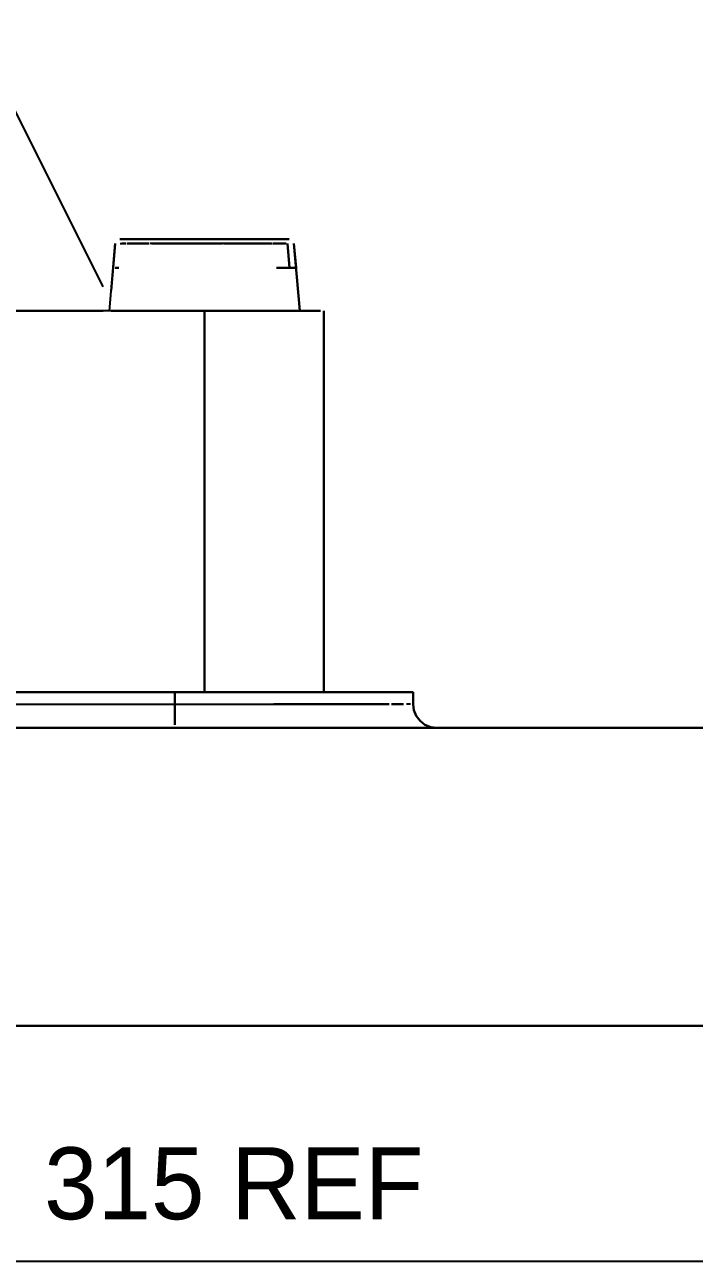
# Model space of a CAD drawing. Header units: millimetres. Extents: x 8 to 862, y 8 to 289.
# Drawn here: x 100.2 to 128.3, y 64.2 to 116.1 of the extents above; entities that cross this region are included whole.
import ezdxf

# ---------------------------------------------------------------- set-up
doc = ezdxf.new("R2010")
doc.units = ezdxf.units.MM
for name, color, linetype in [('DIMENSIONS', 3, 'Continuous'), ('NOTES', 7, 'Continuous'), ('OUTLINE', 7, 'Continuous')]:
    doc.layers.add(name, color=color, linetype=linetype)

msp = doc.modelspace()

# ---------------------------------------------------------------- linework, layer by layer
at = {"layer": 'DIMENSIONS'}
msp.add_line((26.458, 64.206), (183.958, 64.206), dxfattribs=at)
at = {"layer": 'OUTLINE'}
for p, q in [((103.457, 105.083), (97.957, 116.083)), ((103.716, 104.082), (103.957, 106.9)), ((103.954, 106.9), (103.785, 104.93)), ((103.96, 106.9), (103.869, 105.883)), ((110.989, 107.084), (104.157, 107.084)), ((104.157, 107.084), (110.989, 107.084)), ((104.17, 106.9), (104.31, 106.9)), ((104.401, 106.9), (104.238, 106.9)), ((104.238, 106.9), (104.401, 106.9)), ((104.423, 107.084), (104.576, 107.084)), ((104.576, 107.084), (104.423, 107.084)), ((104.426, 107.084), (111.258, 107.084)), ((111.258, 107.084), (104.426, 107.084)), ((104.445, 106.9), (104.598, 106.9)), ((104.617, 106.9), (104.454, 106.9)), ((104.626, 107.084), (104.464, 107.084)), ((104.464, 107.084), (104.626, 107.084)), ((104.492, 107.084), (104.661, 107.084)), ((104.654, 106.9), (104.492, 106.9)), ((104.492, 106.9), (104.654, 106.9)), ((104.539, 107.084), (104.717, 107.084)), ((104.692, 106.9), (104.551, 106.9)), ((104.551, 106.9), (104.692, 106.9)), ((104.576, 107.084), (104.761, 107.084)), ((104.823, 107.084), (104.626, 107.084)), ((104.661, 107.084), (104.864, 107.084)), ((104.864, 107.084), (104.661, 107.084)), ((104.661, 106.9), (104.898, 106.9)), ((104.898, 106.9), (104.661, 106.9)), ((104.948, 106.9), (104.704, 106.9)), ((104.717, 107.084), (104.926, 107.084)), ((104.926, 107.084), (104.717, 107.084)), ((104.761, 107.084), (104.979, 107.084)), ((104.979, 107.084), (104.761, 107.084)), ((104.773, 106.9), (105.023, 106.9)), ((105.023, 106.9), (104.773, 106.9)), ((105.048, 107.084), (104.823, 107.084)), ((104.823, 107.084), (105.048, 107.084)), ((104.826, 106.9), (105.08, 106.9)), ((105.08, 106.9), (104.826, 106.9)), ((104.864, 107.084), (105.092, 107.084)), ((105.092, 107.084), (104.864, 107.084)), ((104.926, 107.084), (105.167, 107.084)), ((105.164, 106.9), (104.942, 106.9)), ((104.942, 106.9), (105.164, 106.9)), ((105.223, 107.084), (104.979, 107.084)), ((104.979, 107.084), (105.223, 107.084)), ((104.989, 106.9), (105.22, 106.9)), ((105.302, 106.9), (105.03, 106.9)), ((105.03, 106.9), (105.302, 106.9)), ((105.298, 107.084), (105.048, 107.084)), ((105.048, 107.084), (105.298, 107.084)), ((105.37, 106.9), (105.083, 106.9)), ((105.083, 106.9), (105.37, 106.9)), ((105.352, 107.084), (105.092, 107.084)), ((105.092, 107.084), (105.352, 107.084)), ((105.323, 106.9), (105.164, 106.9)), ((105.164, 106.9), (105.323, 106.9)), ((105.167, 107.084), (105.43, 107.084)), ((105.43, 107.084), (105.167, 107.084)), ((105.22, 106.9), (105.377, 106.9)), ((105.377, 106.9), (105.22, 106.9)), ((105.492, 107.084), (105.223, 107.084)), ((105.223, 107.084), (105.492, 107.084)), ((105.577, 107.084), (105.298, 107.084)), ((105.352, 107.084), (105.633, 107.084)), ((105.633, 107.084), (105.352, 107.084)), ((105.608, 106.9), (105.424, 106.9)), ((105.717, 107.084), (105.43, 107.084)), ((105.43, 107.084), (105.717, 107.084)), ((105.746, 106.9), (105.458, 106.9)), ((105.48, 106.9), (105.68, 106.9)), ((105.68, 106.9), (105.48, 106.9)), ((105.786, 107.084), (105.492, 107.084)), ((105.492, 107.084), (105.786, 107.084)), ((105.805, 106.9), (105.517, 106.9)), ((105.517, 106.9), (105.805, 106.9)), ((105.877, 107.084), (105.577, 107.084)), ((105.861, 106.9), (105.608, 106.9)), ((105.633, 107.084), (105.936, 107.084)), ((105.936, 107.084), (105.633, 107.084)), ((105.68, 106.9), (105.921, 106.9)), ((105.921, 106.9), (105.68, 106.9)), ((106.027, 107.084), (105.717, 107.084)), ((105.774, 106.9), (106.108, 106.9)), ((106.099, 107.084), (105.786, 107.084)), ((105.786, 107.084), (106.099, 107.084)), ((106.174, 106.9), (105.836, 106.9)), ((106.193, 107.084), (105.877, 107.084)), ((105.877, 107.084), (106.193, 107.084)), ((105.933, 106.9), (106.277, 106.9)), ((106.277, 106.9), (105.933, 106.9)), ((105.936, 107.084), (106.255, 107.084)), ((106.255, 107.084), (105.936, 107.084)), ((106.008, 106.9), (106.299, 106.9)), ((106.299, 106.9), (106.008, 106.9)), ((106.352, 107.084), (106.027, 107.084)), ((106.027, 107.084), (106.352, 107.084)), ((106.099, 107.084), (106.343, 107.084)), ((106.343, 107.084), (106.099, 107.084)), ((106.527, 107.084), (106.193, 107.084)), ((106.193, 107.084), (106.527, 107.084)), ((106.462, 106.9), (106.211, 106.9)), ((106.211, 106.9), (106.462, 106.9)), ((106.255, 107.084), (106.593, 107.084)), ((106.53, 106.9), (106.274, 106.9)), ((106.274, 106.9), (106.53, 106.9)), ((106.637, 106.9), (106.33, 106.9)), ((106.33, 106.9), (106.637, 106.9)), ((106.343, 107.084), (107.853, 107.084)), ((107.853, 107.084), (106.343, 107.084)), ((106.352, 107.084), (106.693, 107.084)), ((106.706, 106.9), (106.462, 106.9)), ((106.462, 106.9), (106.706, 106.9)), ((106.874, 107.084), (106.527, 107.084)), ((106.771, 106.9), (106.53, 106.9)), ((106.53, 106.9), (106.771, 106.9)), ((106.593, 107.084), (106.94, 107.084)), ((106.94, 107.084), (106.593, 107.084)), ((106.831, 106.9), (106.637, 106.9)), ((106.637, 106.9), (106.831, 106.9)), ((106.693, 107.084), (107.043, 107.084)), ((107.043, 107.084), (106.693, 107.084)), ((106.827, 106.9), (107.2, 106.9)), ((107.2, 106.9), (106.827, 106.9)), ((107.006, 106.9), (106.831, 106.9)), ((107.228, 107.084), (106.874, 107.084)), ((106.874, 107.084), (107.228, 107.084)), ((107.271, 106.9), (106.896, 106.9)), ((106.94, 107.084), (107.296, 107.084)), ((107.296, 107.084), (106.94, 107.084)), ((107.347, 106.9), (107.006, 106.9)), ((107.4, 107.084), (107.043, 107.084)), ((107.581, 106.9), (107.215, 106.9)), ((107.215, 106.9), (107.581, 106.9)), ((107.587, 107.084), (107.228, 107.084)), ((107.284, 106.9), (107.653, 106.9)), ((107.296, 107.084), (107.656, 107.084)), ((107.384, 106.9), (107.762, 106.9)), ((107.759, 107.084), (107.4, 107.084)), ((107.4, 107.084), (107.759, 107.084)), ((107.837, 106.9), (107.518, 106.9)), ((107.518, 106.9), (107.837, 106.9)), ((109.073, 107.084), (107.562, 107.084)), ((107.828, 107.084), (107.562, 107.084)), ((107.562, 107.084), (109.073, 107.084)), ((107.562, 107.084), (107.828, 107.084)), ((107.737, 106.9), (107.581, 106.9)), ((107.581, 106.9), (107.737, 106.9)), ((107.853, 107.084), (107.587, 107.084)), ((107.587, 107.084), (107.853, 107.084)), ((107.653, 106.9), (107.806, 106.9)), ((107.656, 107.084), (108.016, 107.084)), ((107.737, 106.9), (107.897, 106.9)), ((108.119, 107.084), (107.759, 107.084)), ((107.759, 107.084), (108.119, 107.084)), ((108.031, 106.9), (107.806, 106.9)), ((107.806, 106.9), (108.031, 106.9)), ((108.188, 107.084), (107.828, 107.084)), ((107.828, 107.084), (108.188, 107.084)), ((108.144, 106.9), (107.869, 106.9)), ((107.869, 106.9), (108.144, 106.9)), ((108.216, 106.9), (107.937, 106.9)), ((107.937, 106.9), (108.216, 106.9)), ((108.016, 107.084), (108.372, 107.084)), ((108.372, 107.084), (108.016, 107.084)), ((108.328, 106.9), (108.031, 106.9)), ((108.031, 106.9), (108.328, 106.9)), ((108.475, 107.084), (108.119, 107.084)), ((108.391, 106.9), (108.144, 106.9)), ((108.144, 106.9), (108.391, 106.9)), ((108.188, 107.084), (108.544, 107.084)), ((108.544, 107.084), (108.188, 107.084)), ((108.457, 106.9), (108.216, 106.9)), ((108.216, 106.9), (108.457, 106.9)), ((108.372, 107.084), (108.722, 107.084)), ((108.722, 107.084), (108.372, 107.084)), ((108.779, 106.9), (108.41, 106.9)), ((108.822, 107.084), (108.475, 107.084)), ((108.475, 107.084), (108.822, 107.084)), ((108.519, 106.9), (108.885, 106.9)), ((108.885, 106.9), (108.519, 106.9)), ((108.544, 107.084), (108.888, 107.084)), ((108.888, 107.084), (108.544, 107.084)), ((108.954, 106.9), (108.588, 106.9)), ((108.722, 107.084), (109.063, 107.084)), ((109.16, 107.084), (108.822, 107.084)), ((108.838, 106.9), (109.138, 106.9)), ((108.888, 107.084), (109.223, 107.084)), ((109.241, 106.9), (108.897, 106.9)), ((108.897, 106.9), (109.241, 106.9)), ((108.963, 106.9), (109.307, 106.9)), ((109.063, 107.084), (109.388, 107.084)), ((109.388, 107.084), (109.063, 107.084)), ((109.316, 107.084), (109.073, 107.084)), ((109.073, 107.084), (109.316, 107.084)), ((109.26, 106.9), (109.116, 106.9)), ((109.138, 106.9), (109.323, 106.9)), ((109.323, 106.9), (109.138, 106.9)), ((109.479, 107.084), (109.16, 107.084)), ((109.16, 107.084), (109.479, 107.084)), ((109.223, 107.084), (109.538, 107.084)), ((109.407, 106.9), (109.26, 106.9)), ((109.629, 107.084), (109.316, 107.084)), ((109.482, 106.9), (109.323, 106.9)), ((109.323, 106.9), (109.482, 106.9)), ((109.379, 106.9), (109.579, 106.9)), ((109.579, 106.9), (109.379, 106.9)), ((109.388, 107.084), (109.698, 107.084)), ((109.698, 107.084), (109.388, 107.084)), ((109.723, 106.9), (109.407, 106.9)), ((109.642, 106.9), (109.441, 106.9)), ((109.441, 106.9), (109.642, 106.9)), ((109.782, 107.084), (109.479, 107.084)), ((109.779, 106.9), (109.482, 106.9)), ((109.482, 106.9), (109.779, 106.9)), ((109.538, 107.084), (109.839, 107.084)), ((109.839, 107.084), (109.538, 107.084)), ((109.829, 106.9), (109.579, 106.9)), ((109.923, 107.084), (109.629, 107.084)), ((109.629, 107.084), (109.923, 107.084)), ((109.886, 106.9), (109.642, 106.9)), ((109.642, 106.9), (109.886, 106.9)), ((109.698, 107.084), (109.986, 107.084)), ((109.986, 107.084), (109.698, 107.084)), ((109.735, 106.9), (110.045, 106.9)), ((110.064, 107.084), (109.782, 107.084)), ((109.782, 107.084), (110.064, 107.084)), ((109.807, 106.9), (110.114, 106.9)), ((110.114, 106.9), (109.807, 106.9)), ((109.839, 107.084), (110.117, 107.084)), ((110.117, 107.084), (109.839, 107.084)), ((109.898, 106.9), (110.198, 106.9)), ((110.198, 106.9), (109.898, 106.9)), ((110.192, 107.084), (109.923, 107.084)), ((109.923, 107.084), (110.192, 107.084)), ((110.251, 106.9), (109.957, 106.9)), ((109.986, 107.084), (110.248, 107.084)), ((110.323, 107.084), (110.064, 107.084)), ((110.064, 107.084), (110.323, 107.084)), ((110.367, 107.084), (110.117, 107.084)), ((110.117, 107.084), (110.367, 107.084)), ((110.333, 106.9), (110.142, 106.9)), ((110.436, 107.084), (110.192, 107.084)), ((110.192, 106.9), (110.392, 106.9)), ((110.467, 106.9), (110.242, 106.9)), ((110.242, 106.9), (110.467, 106.9)), ((110.248, 107.084), (110.489, 107.084)), ((110.489, 107.084), (110.248, 107.084)), ((110.292, 106.9), (110.517, 106.9)), ((110.552, 107.084), (110.323, 107.084)), ((110.514, 106.9), (110.333, 106.9)), ((110.367, 107.084), (110.592, 107.084)), ((110.592, 107.084), (110.367, 107.084)), ((110.392, 106.9), (110.561, 106.9)), ((110.655, 107.084), (110.436, 107.084)), ((110.436, 107.084), (110.655, 107.084)), ((110.489, 107.084), (110.698, 107.084)), ((110.698, 107.084), (110.489, 107.084)), ((110.755, 107.084), (110.552, 107.084)), ((110.817, 106.9), (110.589, 106.9)), ((110.589, 106.9), (110.817, 106.9)), ((110.592, 107.084), (110.789, 107.084)), ((110.789, 107.084), (110.592, 107.084)), ((110.864, 106.9), (110.645, 106.9)), ((110.839, 107.084), (110.655, 107.084)), ((110.655, 107.084), (110.839, 107.084)), ((110.698, 107.084), (110.877, 107.084)), ((110.905, 106.9), (110.711, 106.9)), ((110.924, 107.084), (110.755, 107.084)), ((110.755, 107.084), (110.924, 107.084)), ((110.942, 106.9), (110.755, 106.9)), ((110.755, 106.9), (110.942, 106.9)), ((110.789, 107.084), (110.952, 107.084)), ((110.952, 107.084), (110.789, 107.084)), ((110.836, 106.9), (111.014, 106.9)), ((111.014, 106.9), (110.836, 106.9)), ((110.992, 107.084), (110.839, 107.084)), ((110.839, 107.084), (110.992, 107.084)), ((110.874, 106.9), (111.055, 106.9)), ((110.924, 106.9), (111.105, 106.9)), ((111.133, 106.9), (110.961, 106.9)), ((111.274, 105.883), (111.186, 106.9)), ((111.186, 106.9), (111.274, 105.883)), ((111.455, 106.9), (111.546, 105.883)), ((111.546, 105.883), (111.455, 106.9)), ((111.458, 106.9), (111.708, 104.082)), ((111.705, 104.082), (111.461, 106.9)), ((104.107, 105.883), (103.957, 105.883)), ((103.957, 105.883), (104.107, 105.883)), ((110.723, 105.883), (111.546, 105.883)), ((111.546, 105.883), (110.723, 105.883)), ((111.274, 105.883), (110.727, 105.883)), ((110.727, 105.883), (111.274, 105.883)), ((104.833, 104.082), (55.206, 104.082)), ((100.527, 104.082), (98.551, 104.082)), ((100.364, 104.082), (99.736, 104.082)), ((99.736, 104.082), (100.364, 104.082)), ((100.99, 104.082), (100.364, 104.082)), ((100.364, 104.082), (100.99, 104.082)), ((102.131, 104.082), (100.527, 104.082)), ((101.512, 104.082), (100.99, 104.082)), ((100.99, 104.082), (101.512, 104.082)), ((102.034, 104.082), (101.512, 104.082)), ((101.512, 104.082), (102.034, 104.082)), ((102.447, 104.082), (102.034, 104.082)), ((102.034, 104.082), (102.447, 104.082)), ((103.332, 104.082), (102.131, 104.082)), ((102.859, 104.082), (102.447, 104.082)), ((102.447, 104.082), (102.859, 104.082)), ((103.16, 104.082), (102.859, 104.082)), ((102.859, 104.082), (103.16, 104.082)), ((103.46, 104.082), (103.16, 104.082)), ((103.16, 104.082), (103.46, 104.082)), ((103.591, 104.082), (103.332, 104.082)), ((103.788, 104.082), (103.938, 104.082)), ((103.938, 104.082), (103.788, 104.082)), ((103.938, 104.082), (104.16, 104.082)), ((104.16, 104.082), (103.938, 104.082)), ((104.451, 104.082), (104.16, 104.082)), ((104.16, 104.082), (104.451, 104.082)), ((104.808, 104.082), (104.451, 104.082)), ((104.451, 104.082), (104.808, 104.082)), ((104.808, 104.082), (105.22, 104.082)), ((105.22, 104.082), (104.808, 104.082)), ((107.709, 104.082), (104.833, 104.082)), ((104.833, 104.082), (107.709, 104.082)), ((105.68, 104.082), (105.22, 104.082)), ((105.22, 104.082), (105.68, 104.082)), ((106.18, 104.082), (105.68, 104.082)), ((105.68, 104.082), (106.18, 104.082)), ((106.709, 104.082), (106.18, 104.082)), ((106.18, 104.082), (106.709, 104.082)), ((106.709, 104.082), (107.256, 104.082)), ((107.256, 104.082), (106.709, 104.082)), ((107.256, 104.082), (107.816, 104.082)), ((107.816, 104.082), (107.256, 104.082)), ((107.709, 88.082), (107.709, 104.082)), ((107.709, 104.082), (107.709, 88.082)), ((107.709, 104.082), (108.819, 104.082)), ((108.819, 104.082), (107.709, 104.082)), ((108.369, 104.082), (107.816, 104.082)), ((107.816, 104.082), (108.369, 104.082)), ((108.913, 104.082), (108.369, 104.082)), ((108.369, 104.082), (108.913, 104.082)), ((108.819, 104.082), (109.876, 104.082)), ((109.876, 104.082), (108.819, 104.082)), ((108.913, 104.082), (109.432, 104.082)), ((109.432, 104.082), (108.913, 104.082)), ((109.917, 104.082), (109.432, 104.082)), ((109.432, 104.082), (109.917, 104.082)), ((109.876, 104.082), (110.827, 104.082)), ((110.827, 104.082), (109.876, 104.082)), ((109.917, 104.082), (110.361, 104.082)), ((110.361, 104.082), (109.917, 104.082)), ((110.361, 104.082), (110.752, 104.082)), ((110.752, 104.082), (110.361, 104.082)), ((111.083, 104.082), (110.752, 104.082)), ((110.752, 104.082), (111.083, 104.082)), ((110.827, 104.082), (111.618, 104.082)), ((111.618, 104.082), (110.827, 104.082)), ((111.083, 104.082), (111.349, 104.082)), ((111.349, 104.082), (111.083, 104.082)), ((111.521, 104.082), (111.318, 104.082)), ((111.318, 104.082), (111.521, 104.082)), ((111.349, 104.082), (111.543, 104.082)), ((111.543, 104.082), (111.349, 104.082)), ((111.618, 104.082), (111.352, 104.082)), ((111.352, 104.082), (111.618, 104.082)), ((111.374, 104.082), (111.561, 104.082)), ((111.58, 104.082), (111.405, 104.082)), ((111.405, 104.082), (111.58, 104.082)), ((111.618, 104.082), (112.212, 104.082)), ((112.212, 104.082), (111.618, 104.082)), ((112.212, 104.082), (112.581, 104.082)), ((112.581, 104.082), (112.212, 104.082)), ((112.709, 88.082), (112.709, 104.082)), ((112.709, 104.082), (112.709, 88.082)), ((64.084, 88.082), (106.458, 88.082)), ((106.458, 88.082), (64.084, 88.082)), ((81.456, 88.082), (107.709, 88.082)), ((107.709, 88.082), (81.456, 88.082)), ((106.458, 87.582), (106.458, 88.082)), ((106.458, 88.082), (106.458, 87.582)), ((106.458, 88.082), (108.682, 88.082)), ((108.682, 88.082), (106.458, 88.082)), ((107.709, 88.082), (108.819, 88.082)), ((108.819, 88.082), (107.709, 88.082)), ((108.682, 88.082), (110.795, 88.082)), ((110.795, 88.082), (108.682, 88.082)), ((108.819, 88.082), (109.876, 88.082)), ((109.876, 88.082), (108.819, 88.082)), ((109.876, 88.082), (110.827, 88.082)), ((110.827, 88.082), (109.876, 88.082)), ((110.795, 88.082), (112.693, 88.082)), ((112.693, 88.082), (110.795, 88.082)), ((110.827, 88.082), (111.618, 88.082)), ((111.333, 88.082), (111.618, 88.082)), ((111.336, 88.082), (111.618, 88.082)), ((111.355, 88.082), (111.618, 88.082)), ((111.364, 88.082), (111.618, 88.082)), ((111.618, 88.082), (112.212, 88.082)), ((111.708, 88.082), (112.212, 88.082)), ((111.937, 88.082), (112.212, 88.082)), ((112.034, 88.082), (112.581, 88.082)), ((112.212, 88.082), (112.581, 88.082)), ((112.581, 88.082), (112.396, 88.082)), ((112.693, 88.082), (112.421, 88.082)), ((112.421, 88.082), (112.693, 88.082)), ((112.693, 88.082), (114.276, 88.082)), ((114.276, 88.082), (112.693, 88.082)), ((114.276, 88.082), (115.467, 88.082)), ((115.467, 88.082), (114.276, 88.082)), ((115.467, 88.082), (116.208, 88.082)), ((116.208, 88.082), (115.467, 88.082)), ((116.458, 88.082), (116.208, 88.082)), ((116.208, 88.082), (116.458, 88.082)), ((116.458, 87.582), (116.458, 88.082)), ((116.458, 88.082), (116.458, 87.582)), ((56.457, 87.582), (106.458, 87.582)), ((106.458, 87.582), (107.881, 87.582)), ((106.458, 87.582), (106.458, 87.325)), ((106.458, 87.325), (106.458, 87.582)), ((106.458, 87.325), (106.458, 87.082)), ((106.458, 87.082), (106.458, 87.325)), ((107.881, 87.582), (108.679, 87.582)), ((108.679, 87.582), (109.276, 87.582)), ((109.276, 87.582), (110.611, 87.582)), ((110.611, 87.582), (110.789, 87.582)), ((110.789, 87.582), (110.611, 87.582)), ((110.789, 87.582), (111.865, 87.582)), ((111.865, 87.582), (110.789, 87.582)), ((111.865, 87.582), (112.681, 87.582)), ((112.681, 87.582), (111.865, 87.582)), ((112.681, 87.582), (113.006, 87.582)), ((113.006, 87.582), (112.681, 87.582)), ((113.006, 87.582), (114.016, 87.582)), ((114.016, 87.582), (113.006, 87.582)), ((114.016, 87.582), (114.26, 87.582)), ((114.26, 87.582), (114.016, 87.582)), ((114.26, 87.582), (114.87, 87.582)), ((114.87, 87.582), (114.26, 87.582)), ((114.87, 87.582), (115.458, 87.582)), ((115.458, 87.582), (114.87, 87.582)), ((115.554, 87.582), (116.052, 87.582)), ((116.052, 87.582), (115.554, 87.582)), ((116.355, 87.582), (116.183, 87.582)), ((116.458, 87.582), (116.493, 87.325)), ((116.493, 87.325), (116.458, 87.582)), ((116.493, 87.325), (116.593, 87.082)), ((116.593, 87.082), (116.493, 87.325)), ((106.458, 87.082), (106.458, 86.875)), ((106.458, 86.875), (106.458, 87.082)), ((106.458, 86.875), (106.458, 86.716)), ((106.458, 86.716), (106.458, 86.875)), ((116.593, 87.082), (116.752, 86.875)), ((116.752, 86.875), (116.593, 87.082)), ((116.752, 86.875), (116.958, 86.716)), ((116.958, 86.716), (116.752, 86.875)), ((116.958, 86.716), (117.199, 86.616)), ((117.199, 86.616), (116.958, 86.716)), ((173.958, 86.581), (36.458, 86.581)), ((106.458, 86.581), (56.457, 86.581)), ((56.457, 86.581), (106.458, 86.581)), ((108.022, 86.581), (106.458, 86.581)), ((106.458, 86.581), (108.022, 86.581)), ((109.557, 86.581), (108.022, 86.581)), ((108.022, 86.581), (109.557, 86.581)), ((111.027, 86.581), (109.557, 86.581)), ((109.557, 86.581), (111.027, 86.581)), ((112.406, 86.581), (111.027, 86.581)), ((111.027, 86.581), (112.406, 86.581)), ((113.663, 86.581), (112.406, 86.581)), ((112.406, 86.581), (113.663, 86.581)), ((114.77, 86.581), (113.663, 86.581)), ((113.663, 86.581), (114.77, 86.581)), ((115.711, 86.581), (114.77, 86.581)), ((114.77, 86.581), (115.711, 86.581)), ((116.464, 86.581), (115.711, 86.581)), ((115.711, 86.581), (116.464, 86.581)), ((116.464, 86.581), (117.012, 86.581)), ((117.012, 86.581), (116.464, 86.581)), ((116.571, 86.581), (129.641, 86.581)), ((117.346, 86.581), (117.012, 86.581)), ((117.012, 86.581), (117.346, 86.581)), ((117.199, 86.616), (117.459, 86.581)), ((117.459, 86.581), (117.199, 86.616)), ((36.458, 74.083), (173.958, 74.083)), ((173.958, 74.083), (36.458, 74.083)), ((161.456, 74.083), (48.959, 74.083)), ((48.959, 74.083), (161.456, 74.083))]:
    msp.add_line(p, q, dxfattribs=at)

# ---------------------------------------------------------------- texts
at = {"layer": 'NOTES'}
msp.add_text('315 REF', height=3.0162, dxfattribs=at).set_placement((100.975, 65.969))

doc.saveas('drawing.dxf')
